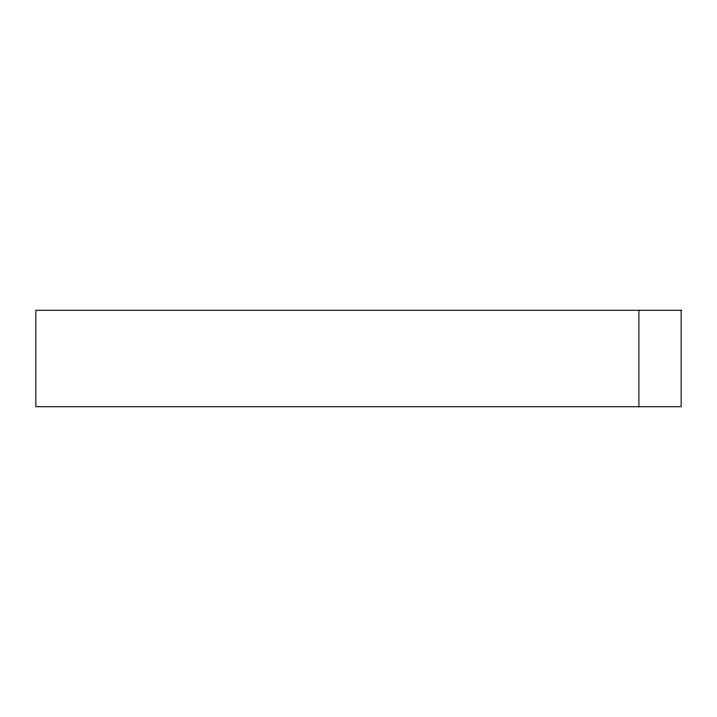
<?xml version="1.0" encoding="UTF-8"?>
<svg xmlns="http://www.w3.org/2000/svg" width="717" height="717" viewBox="0 0 717 717"><rect width="100%" height="100%" fill="white"/><g stroke="black" fill="none" stroke-linecap="round" stroke-linejoin="round"><path stroke-width="1.08" d="M638.91 310.273L638.91 406.727M681.15 310.273L35.85 310.273L35.85 406.727L681.15 406.727L681.15 310.273"/></g></svg>
